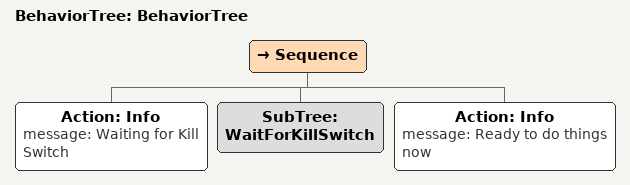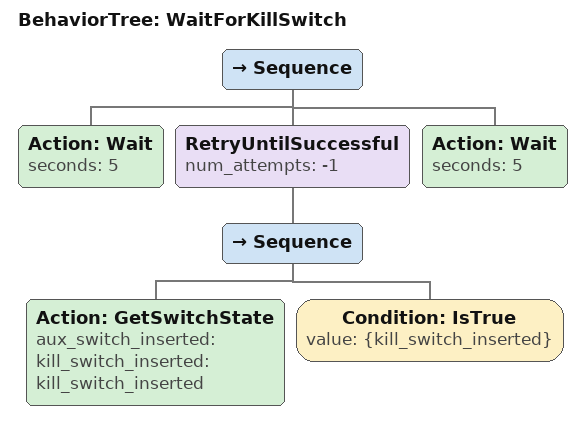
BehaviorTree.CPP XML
<?xml version="1.0"?>
<root main_tree_to_execute="BehaviorTree">
    <BehaviorTree ID="BehaviorTree">
        <Sequence>
            <Action ID="Info" message="Waiting for Kill Switch"/>
            <SubTree ID="WaitForKillSwitch"/>
            <Action ID="Info" message="Ready to do things now"/>
        </Sequence>
    </BehaviorTree>
    <BehaviorTree ID="WaitForKillSwitch">
        <Sequence>
            <Action ID="Wait" seconds="5"/>
            <RetryUntilSuccessful num_attempts="-1">
                <Sequence>
                    <Action ID="GetSwitchState" aux_switch_inserted="" kill_switch_inserted="kill_switch_inserted"/>
                    <Condition ID="IsTrue" value="{kill_switch_inserted}"/>
                </Sequence>
            </RetryUntilSuccessful>
            <Action ID="Wait" seconds="5"/>
        </Sequence>
    </BehaviorTree>
</root>
